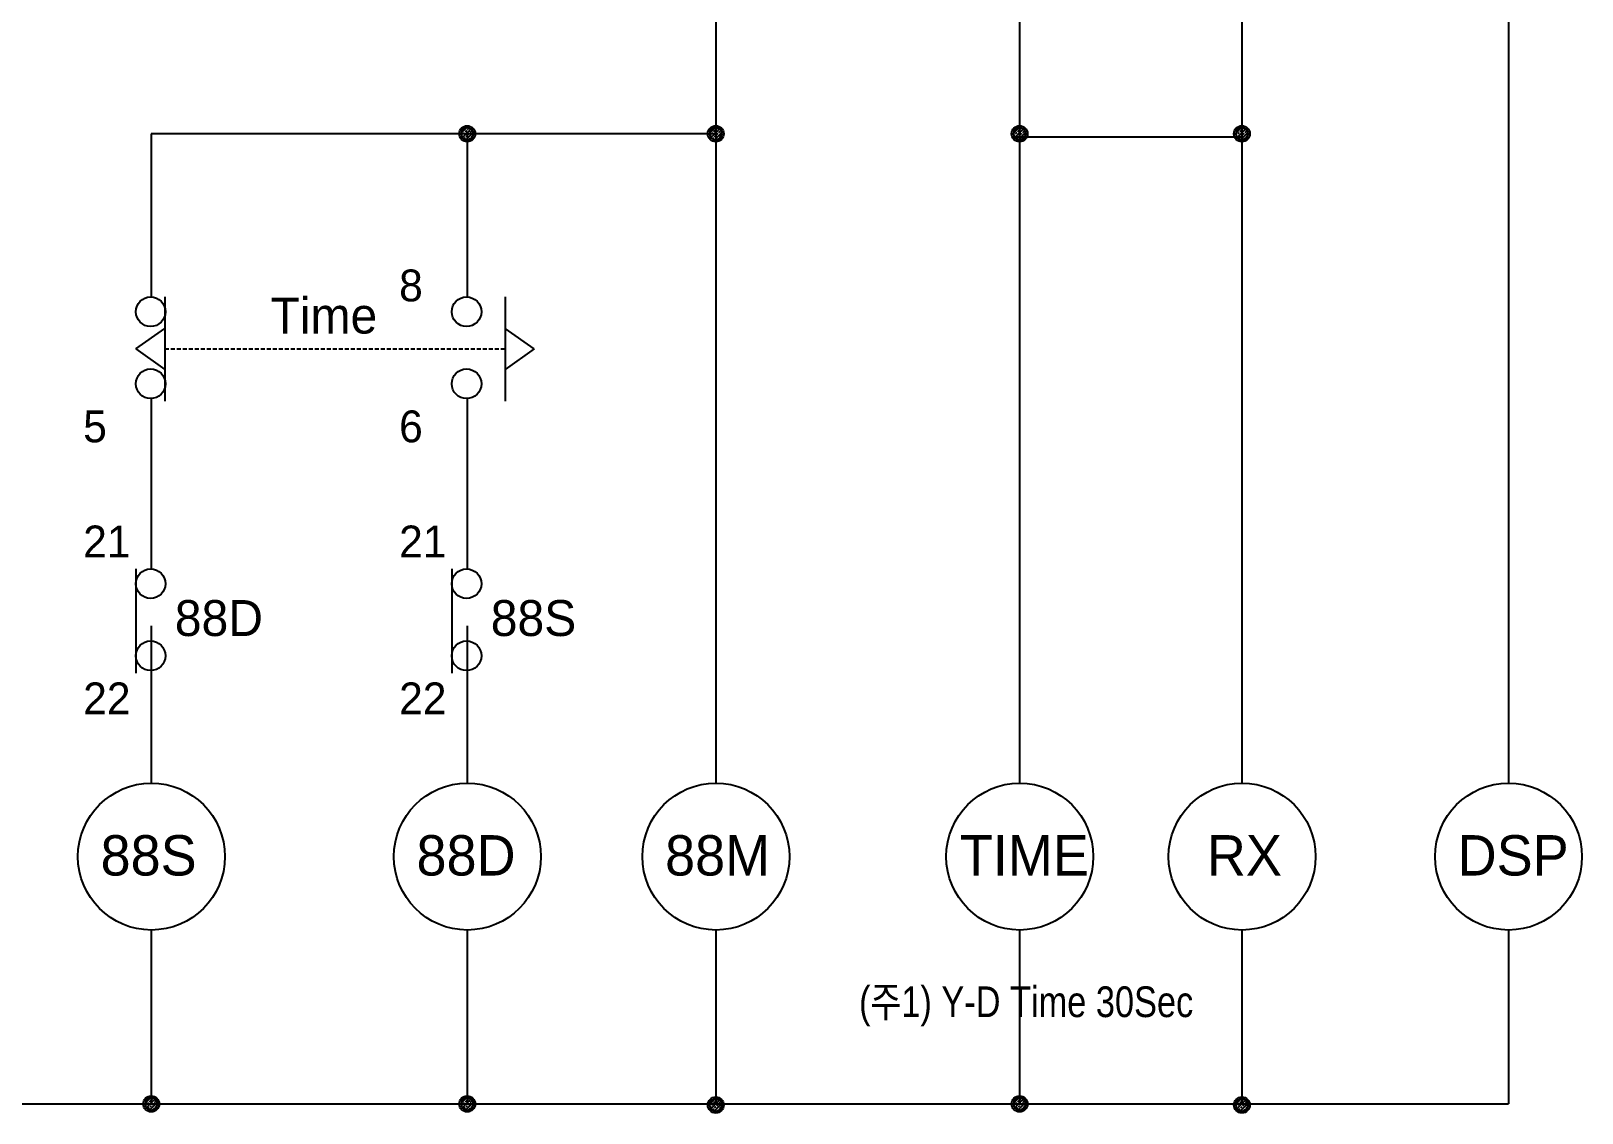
# Model space of a CAD drawing. Header units: millimetres. Extents: x 79 to 919, y 65 to 646.
# Drawn here: x 695.1 to 792, y 433.6 to 501.2 of the extents above; entities that cross this region are included whole.
import ezdxf

# ---------------------------------------------------------------- set-up
doc = ezdxf.new("R2010")
doc.units = ezdxf.units.MM
doc.linetypes.add('DASHED2', pattern=[0.375, 0.25, -0.125])
doc.layers.add('70', color=7, linetype='Continuous')
doc.layers.add('ASHADE', color=7, linetype='Continuous')
doc.styles.add('ghs', font='NGULIM.TTF')
doc.styles.add('굴림체', font='arial.ttf')

msp = doc.modelspace()

# ---------------------------------------------------------------- linework, layer by layer
for p, q in [((701.666, 481.32), (703.476, 482.608)), ((726.549, 481.32), (724.739, 482.608)), ((701.666, 481.32), (703.476, 480.032)), ((726.549, 481.32), (724.739, 480.032))]:
    msp.add_line(p, q)
at = {"color": 3, "linetype": 'DASHED2'}
msp.add_line((703.476, 481.32), (724.739, 481.32), dxfattribs=at)
at = {"layer": '70'}
for p, q in [((721.872, 494.701), (722.366, 495.195)), ((721.878, 494.884), (721.896, 494.901)), ((721.913, 494.565), (721.94, 494.592)), ((721.94, 494.945), (722.028, 495.034)), ((721.981, 494.456), (722.366, 494.842)), ((721.984, 494.636), (722.072, 494.724)), ((722.072, 495.078), (722.161, 495.166)), ((722.072, 494.371), (722.117, 494.415)), ((722.117, 494.769), (722.205, 494.857)), ((722.161, 494.459), (722.249, 494.548)), ((722.187, 494.308), (722.366, 494.488)), ((722.205, 495.211), (722.258, 495.263)), ((722.249, 494.901), (722.338, 494.99)), ((722.293, 494.592), (722.366, 494.665)), ((722.366, 495.195), (722.441, 495.27)), ((722.366, 494.842), (722.685, 495.16)), ((722.366, 494.488), (722.653, 494.775)), ((722.366, 494.665), (722.382, 494.68)), ((722.366, 494.311), (722.426, 494.371)), ((722.382, 495.034), (722.47, 495.122)), ((722.426, 494.724), (722.477, 494.775)), ((722.47, 494.415), (722.559, 494.504)), ((722.477, 494.775), (722.514, 494.813)), ((722.514, 495.166), (722.577, 495.229)), ((722.537, 494.305), (722.836, 494.604)), ((722.559, 494.857), (722.647, 494.945)), ((722.603, 494.548), (722.691, 494.636)), ((722.653, 494.775), (722.833, 494.955)), ((722.691, 494.99), (722.771, 495.069)), ((722.735, 494.68), (722.824, 494.769)), ((737.406, 494.701), (737.901, 495.195)), ((737.413, 494.884), (737.43, 494.901)), ((737.447, 494.565), (737.474, 494.592)), ((737.474, 494.945), (737.563, 495.034)), ((737.516, 494.456), (737.901, 494.842)), ((737.519, 494.636), (737.607, 494.724)), ((737.607, 495.078), (737.695, 495.166)), ((737.607, 494.371), (737.651, 494.415)), ((737.651, 494.769), (737.74, 494.857)), ((737.695, 494.459), (737.784, 494.548)), ((737.721, 494.308), (737.901, 494.488)), ((737.74, 495.211), (737.792, 495.263)), ((737.784, 494.901), (737.872, 494.99)), ((737.828, 494.592), (737.901, 494.665)), ((737.901, 495.195), (737.975, 495.27)), ((737.901, 494.842), (738.22, 495.16)), ((737.901, 494.488), (738.188, 494.775)), ((737.901, 494.665), (737.916, 494.68)), ((737.901, 494.311), (737.961, 494.371)), ((737.916, 495.034), (738.005, 495.122)), ((737.961, 494.724), (738.011, 494.775)), ((738.005, 494.415), (738.093, 494.504)), ((738.011, 494.775), (738.049, 494.813)), ((738.049, 495.166), (738.111, 495.229)), ((738.071, 494.305), (738.371, 494.604)), ((738.093, 494.857), (738.181, 494.945)), ((738.137, 494.548), (738.226, 494.636)), ((738.188, 494.775), (738.367, 494.955)), ((738.226, 494.99), (738.305, 495.069)), ((738.27, 494.68), (738.358, 494.769)), ((756.394, 494.701), (756.889, 495.195)), ((756.401, 494.884), (756.418, 494.901)), ((756.435, 494.565), (756.462, 494.592)), ((756.462, 494.945), (756.551, 495.034)), ((756.503, 494.456), (756.889, 494.842)), ((756.506, 494.636), (756.595, 494.724)), ((756.595, 495.078), (756.683, 495.166)), ((756.595, 494.371), (756.639, 494.415)), ((756.639, 494.769), (756.727, 494.857)), ((756.683, 494.459), (756.772, 494.548)), ((756.709, 494.308), (756.889, 494.488)), ((756.727, 495.211), (756.78, 495.263)), ((756.772, 494.901), (756.86, 494.99)), ((756.816, 494.592), (756.889, 494.665)), ((756.889, 495.195), (756.963, 495.27)), ((756.889, 494.842), (757.207, 495.16)), ((756.889, 494.488), (757.176, 494.775)), ((756.889, 494.665), (756.904, 494.68)), ((756.889, 494.311), (756.948, 494.371)), ((756.904, 495.034), (756.993, 495.122)), ((756.948, 494.724), (756.999, 494.775)), ((756.993, 494.415), (757.081, 494.504)), ((756.999, 494.775), (757.037, 494.813)), ((757.037, 495.166), (757.099, 495.229)), ((757.059, 494.305), (757.359, 494.604)), ((757.081, 494.857), (757.169, 494.945)), ((757.125, 494.548), (757.214, 494.636)), ((757.176, 494.775), (757.355, 494.955)), ((757.214, 494.99), (757.293, 495.069)), ((757.258, 494.68), (757.346, 494.769)), ((770.29, 494.701), (770.784, 495.195)), ((770.296, 494.884), (770.313, 494.901)), ((770.331, 494.565), (770.358, 494.592)), ((770.358, 494.945), (770.446, 495.034)), ((770.399, 494.456), (770.784, 494.842)), ((770.402, 494.636), (770.49, 494.724)), ((770.49, 495.078), (770.579, 495.166)), ((770.49, 494.371), (770.534, 494.415)), ((770.534, 494.769), (770.623, 494.857)), ((770.579, 494.459), (770.667, 494.548)), ((770.605, 494.308), (770.784, 494.488)), ((770.623, 495.211), (770.675, 495.263)), ((770.667, 494.901), (770.755, 494.99)), ((770.711, 494.592), (770.784, 494.665)), ((770.784, 495.195), (770.859, 495.27)), ((770.784, 494.842), (771.103, 495.16)), ((770.784, 494.488), (771.071, 494.775)), ((770.784, 494.665), (770.8, 494.68)), ((770.784, 494.311), (770.844, 494.371)), ((770.8, 495.034), (770.888, 495.122)), ((770.844, 494.724), (770.894, 494.775)), ((770.888, 494.415), (770.976, 494.504)), ((770.894, 494.775), (770.932, 494.813)), ((770.932, 495.166), (770.994, 495.229)), ((770.955, 494.305), (771.254, 494.604)), ((770.976, 494.857), (771.065, 494.945)), ((771.021, 494.548), (771.109, 494.636)), ((771.071, 494.775), (771.251, 494.955)), ((771.109, 494.99), (771.188, 495.069)), ((771.153, 494.68), (771.242, 494.769)), ((722.338, 494.283), (722.366, 494.311)), ((737.872, 494.283), (737.901, 494.311)), ((756.86, 494.283), (756.889, 494.311)), ((770.755, 494.283), (770.784, 494.311)), ((702.127, 434.044), (702.621, 434.538)), ((702.195, 434.288), (702.283, 434.377)), ((702.328, 434.421), (702.416, 434.509)), ((702.46, 434.554), (702.513, 434.606)), ((702.504, 434.244), (702.593, 434.333)), ((702.621, 434.538), (702.696, 434.613)), ((702.621, 434.185), (702.94, 434.503)), ((702.637, 434.377), (702.725, 434.465)), ((702.77, 434.509), (702.832, 434.572)), ((702.814, 434.2), (702.902, 434.288)), ((702.909, 434.118), (703.088, 434.298)), ((702.946, 434.333), (703.026, 434.412)), ((721.872, 434.044), (722.366, 434.538)), ((721.94, 434.288), (722.028, 434.377)), ((722.072, 434.421), (722.161, 434.509)), ((722.205, 434.554), (722.258, 434.606)), ((722.249, 434.244), (722.338, 434.333)), ((722.366, 434.538), (722.441, 434.613)), ((722.366, 434.185), (722.685, 434.503)), ((722.382, 434.377), (722.47, 434.465)), ((722.514, 434.509), (722.577, 434.572)), ((722.559, 434.2), (722.647, 434.288)), ((722.653, 434.118), (722.833, 434.298)), ((722.691, 434.333), (722.771, 434.412)), ((737.406, 433.977), (737.901, 434.472)), ((737.474, 434.222), (737.563, 434.31)), ((737.607, 434.355), (737.695, 434.443)), ((737.74, 434.487), (737.792, 434.54)), ((737.784, 434.178), (737.872, 434.266)), ((737.901, 434.472), (737.975, 434.546)), ((737.901, 434.118), (738.22, 434.437)), ((737.916, 434.31), (738.005, 434.399)), ((738.049, 434.443), (738.111, 434.505)), ((738.226, 434.266), (738.305, 434.346)), ((756.394, 434.044), (756.889, 434.538)), ((756.462, 434.288), (756.551, 434.377)), ((756.595, 434.421), (756.683, 434.509)), ((756.727, 434.554), (756.78, 434.606)), ((756.772, 434.244), (756.86, 434.333)), ((756.889, 434.538), (756.963, 434.613)), ((756.889, 434.185), (757.207, 434.503)), ((756.904, 434.377), (756.993, 434.465)), ((757.037, 434.509), (757.099, 434.572)), ((757.081, 434.2), (757.169, 434.288)), ((757.176, 434.118), (757.355, 434.298)), ((757.214, 434.333), (757.293, 434.412)), ((770.29, 433.977), (770.784, 434.472)), ((770.358, 434.222), (770.446, 434.31)), ((770.49, 434.355), (770.579, 434.443)), ((770.623, 434.487), (770.675, 434.54)), ((770.667, 434.178), (770.755, 434.266)), ((770.784, 434.472), (770.859, 434.546)), ((770.784, 434.118), (771.103, 434.437)), ((770.8, 434.31), (770.888, 434.399)), ((770.932, 434.443), (770.994, 434.505)), ((771.109, 434.266), (771.188, 434.346)), ((702.133, 434.227), (702.151, 434.244)), ((702.168, 433.908), (702.195, 433.935)), ((702.236, 433.799), (702.621, 434.185)), ((702.239, 433.979), (702.328, 434.067)), ((702.327, 433.714), (702.372, 433.758)), ((702.372, 434.112), (702.46, 434.2)), ((702.416, 433.802), (702.504, 433.891)), ((702.442, 433.651), (702.621, 433.831)), ((702.549, 433.935), (702.621, 434.008)), ((702.593, 433.626), (702.621, 433.654)), ((702.621, 433.831), (702.909, 434.118)), ((702.621, 434.008), (702.637, 434.023)), ((702.621, 433.654), (702.681, 433.714)), ((702.681, 434.067), (702.732, 434.118)), ((702.725, 433.758), (702.814, 433.847)), ((702.732, 434.118), (702.77, 434.156)), ((702.792, 433.648), (703.091, 433.947)), ((702.858, 433.891), (702.946, 433.979)), ((702.991, 434.023), (703.079, 434.112)), ((721.878, 434.227), (721.896, 434.244)), ((721.913, 433.908), (721.94, 433.935)), ((721.981, 433.799), (722.366, 434.185)), ((721.984, 433.979), (722.072, 434.067)), ((722.072, 433.714), (722.117, 433.758)), ((722.117, 434.112), (722.205, 434.2)), ((722.161, 433.802), (722.249, 433.891)), ((722.187, 433.651), (722.366, 433.831)), ((722.293, 433.935), (722.366, 434.008)), ((722.338, 433.626), (722.366, 433.654)), ((722.366, 433.831), (722.653, 434.118)), ((722.366, 434.008), (722.382, 434.023)), ((722.366, 433.654), (722.426, 433.714)), ((722.426, 434.067), (722.477, 434.118)), ((722.47, 433.758), (722.559, 433.847)), ((722.477, 434.118), (722.514, 434.156)), ((722.537, 433.648), (722.836, 433.947)), ((722.603, 433.891), (722.691, 433.979)), ((722.735, 434.023), (722.824, 434.112)), ((737.413, 434.16), (737.43, 434.178)), ((737.447, 433.841), (737.474, 433.868)), ((737.516, 433.733), (737.901, 434.118)), ((737.519, 433.913), (737.607, 434.001)), ((737.607, 433.647), (737.651, 433.692)), ((737.651, 434.045), (737.74, 434.134)), ((737.695, 433.736), (737.784, 433.824)), ((737.721, 433.585), (737.901, 433.765)), ((737.828, 433.868), (737.901, 433.941)), ((737.872, 433.559), (737.901, 433.588)), ((737.901, 433.765), (738.188, 434.052)), ((737.901, 433.941), (737.916, 433.957)), ((737.901, 433.588), (737.961, 433.647)), ((737.961, 434.001), (738.011, 434.052)), ((738.005, 433.692), (738.093, 433.78)), ((738.011, 434.052), (738.049, 434.089)), ((738.071, 433.582), (738.371, 433.881)), ((738.093, 434.134), (738.181, 434.222)), ((738.137, 433.824), (738.226, 433.913)), ((738.188, 434.052), (738.367, 434.231)), ((738.27, 433.957), (738.358, 434.045)), ((756.401, 434.227), (756.418, 434.244)), ((756.435, 433.908), (756.462, 433.935)), ((756.503, 433.799), (756.889, 434.185)), ((756.506, 433.979), (756.595, 434.067)), ((756.595, 433.714), (756.639, 433.758)), ((756.639, 434.112), (756.727, 434.2)), ((756.683, 433.802), (756.772, 433.891)), ((756.709, 433.651), (756.889, 433.831)), ((756.816, 433.935), (756.889, 434.008)), ((756.86, 433.626), (756.889, 433.654)), ((756.889, 433.831), (757.176, 434.118)), ((756.889, 434.008), (756.904, 434.023)), ((756.889, 433.654), (756.948, 433.714)), ((756.948, 434.067), (756.999, 434.118)), ((756.993, 433.758), (757.081, 433.847)), ((756.999, 434.118), (757.037, 434.156)), ((757.059, 433.648), (757.359, 433.947)), ((757.125, 433.891), (757.214, 433.979)), ((757.258, 434.023), (757.346, 434.112)), ((770.296, 434.16), (770.313, 434.178)), ((770.331, 433.841), (770.358, 433.868)), ((770.399, 433.733), (770.784, 434.118)), ((770.402, 433.913), (770.49, 434.001)), ((770.49, 433.647), (770.534, 433.692)), ((770.534, 434.045), (770.623, 434.134)), ((770.579, 433.736), (770.667, 433.824)), ((770.605, 433.585), (770.784, 433.765)), ((770.711, 433.868), (770.784, 433.941)), ((770.755, 433.559), (770.784, 433.588)), ((770.784, 433.765), (771.071, 434.052)), ((770.784, 433.941), (770.8, 433.957)), ((770.784, 433.588), (770.844, 433.647)), ((770.844, 434.001), (770.894, 434.052)), ((770.888, 433.692), (770.976, 433.78)), ((770.894, 434.052), (770.932, 434.089)), ((770.955, 433.582), (771.254, 433.881)), ((770.976, 434.134), (771.065, 434.222)), ((771.021, 433.824), (771.109, 433.913)), ((771.071, 434.052), (771.251, 434.231)), ((771.153, 433.957), (771.242, 434.045))]:
    msp.add_line(p, q, dxfattribs=at)
for centre in [(722.366, 494.775), (737.901, 494.775), (756.889, 494.775), (770.784, 494.775), (702.621, 434.118), (722.366, 434.118), (737.901, 434.052), (756.889, 434.118), (770.784, 434.052)]:
    msp.add_circle(centre, 0.5, dxfattribs=at)
at = {"layer": 'ASHADE', "color": 0, "linetype": 'ByBlock', "lineweight": 25, "ltscale": 2}
for p, q in [((787.436, 585.971), (787.436, 454.174)), ((737.901, 534.762), (737.901, 454.174)), ((756.889, 534.762), (756.889, 494.775)), ((770.784, 508.91), (770.784, 494.775)), ((756.889, 500.016), (756.889, 454.174)), ((770.784, 500.016), (770.784, 454.174)), ((737.901, 494.775), (702.621, 494.775)), ((702.621, 494.775), (702.621, 484.573)), ((722.366, 494.775), (722.366, 484.573)), ((770.784, 494.565), (756.435, 494.565)), ((703.476, 484.586), (703.476, 478.054)), ((724.739, 484.586), (724.739, 478.054)), ((702.621, 478.22), (702.621, 467.567)), ((722.366, 478.22), (722.366, 467.567)), ((701.666, 467.581), (701.666, 461.048)), ((721.411, 467.581), (721.411, 461.048)), ((702.621, 464.01), (702.621, 454.174)), ((722.366, 464.01), (722.366, 454.174)), ((702.621, 444.991), (702.621, 434.118)), ((722.366, 444.991), (722.366, 434.118)), ((737.901, 444.991), (737.901, 434.118)), ((756.889, 444.991), (756.889, 434.118)), ((770.784, 444.991), (770.784, 434.118)), ((787.436, 444.991), (787.436, 434.118)), ((684.041, 434.118), (787.436, 434.118))]:
    msp.add_line(p, q, dxfattribs=at)
for centre, radius in [((702.581, 483.649), 0.925), ((722.325, 483.649), 0.925), ((702.581, 479.144), 0.925), ((722.325, 479.144), 0.925), ((702.581, 466.644), 0.925), ((722.325, 466.644), 0.925), ((702.581, 462.138), 0.925), ((722.325, 462.138), 0.925), ((702.63, 449.582), 4.592), ((722.375, 449.582), 4.592), ((737.91, 449.582), 4.592), ((756.898, 449.582), 4.592), ((770.793, 449.582), 4.592), ((787.445, 449.582), 4.592)]:
    msp.add_circle(centre, radius, dxfattribs=at)
for centre, start, end in [((722.366, 494.775), 0, 180), ((722.366, 494.775), 180, 0), ((737.901, 494.775), 0, 180), ((737.901, 494.775), 180, 0), ((756.889, 494.775), 0, 180), ((756.889, 494.775), 180, 0), ((770.784, 494.775), 0, 180), ((770.784, 494.775), 180, 0), ((702.621, 434.118), 0, 180), ((722.366, 434.118), 0, 180), ((737.901, 434.052), 0, 180), ((756.889, 434.118), 0, 180), ((770.784, 434.052), 0, 180), ((702.621, 434.118), 180, 0), ((722.366, 434.118), 180, 0), ((737.901, 434.052), 180, 0), ((756.889, 434.118), 180, 0), ((770.784, 434.052), 180, 0)]:
    msp.add_arc(centre, 0.385, start, end, dxfattribs=at)

# ---------------------------------------------------------------- texts
at = {"color": 1, "style": '굴림체', "width": 0.8}
msp.add_text('(주1) Y-D Time 30Sec', height=1.92, dxfattribs=at).set_placement((746.855, 439.547))
at = {"layer": 'ASHADE', "color": 3, "linetype": 'ByBlock', "lineweight": 25, "ltscale": 2, "style": 'ghs'}
for s, height, p in [('8', 1.99, (718.11, 484.296)), ('5', 1.99, (698.365, 475.484)), ('6', 1.99, (718.11, 475.484)), ('21', 1.9902, (698.365, 468.288)), ('21', 1.9902, (718.11, 468.288)), ('22', 1.9902, (698.365, 458.479)), ('22', 1.9902, (718.11, 458.479))]:
    msp.add_text(s, height=height, dxfattribs=at).set_placement(p)
at = {"layer": 'ASHADE', "color": 0, "linetype": 'ByBlock', "lineweight": 25, "ltscale": 2, "style": 'ghs'}
for s, height, p in [('Time', 2.2468, (710.069, 482.284)), ('88D', 2.2468, (704.091, 463.373)), ('88S', 2.2468, (723.836, 463.373)), ('88S', 2.5242, (699.451, 448.398)), ('88D', 2.5242, (719.196, 448.398)), ('88M', 2.5242, (734.731, 448.398)), ('TIME', 2.5242, (753.154, 448.398)), ('RX', 2.5242, (768.593, 448.398)), ('DSP', 2.5242, (784.266, 448.398))]:
    msp.add_text(s, height=height, dxfattribs=at).set_placement(p)

doc.saveas('drawing.dxf')
